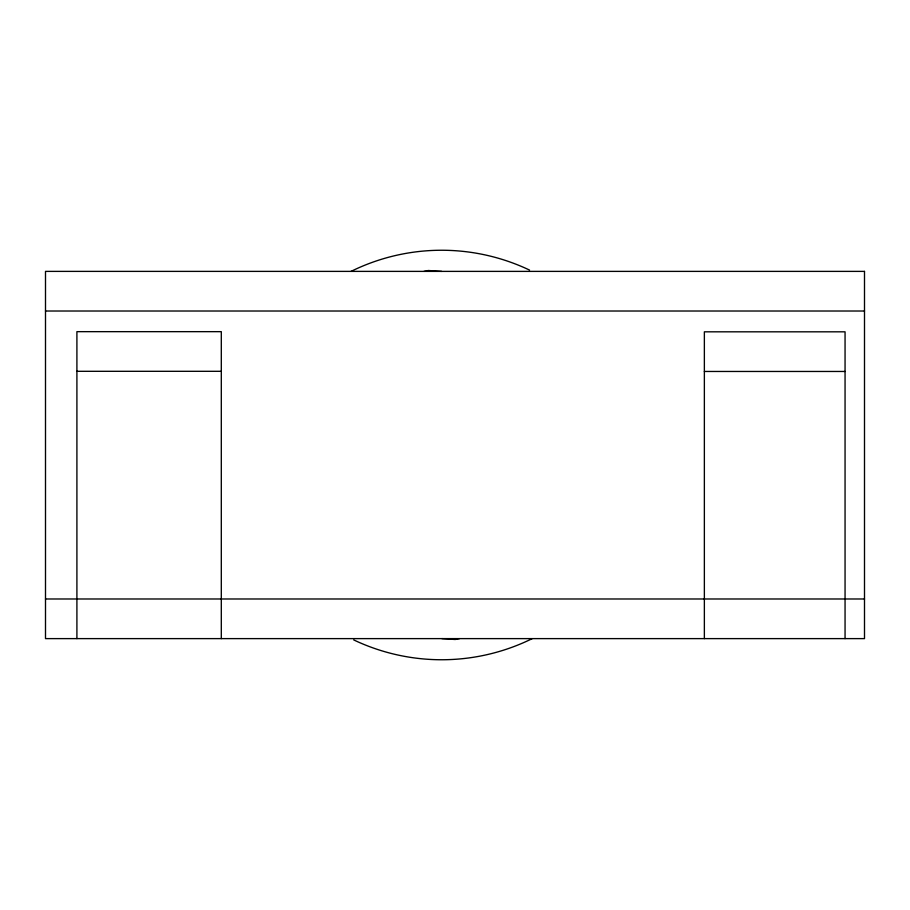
<?xml version="1.0" encoding="UTF-8"?>
<svg xmlns="http://www.w3.org/2000/svg" width="910" height="910" viewBox="0 0 910 910"><rect width="100%" height="100%" fill="white"/><g stroke="black" fill="none" stroke-linecap="round" stroke-linejoin="round"><path stroke-width="1.36" d="M423.958 271.385L428.337 270.509L441.634 271.385M459.55 638.615L455.171 639.491L441.873 638.615M45.5 311.015L864.5 311.015M76.906 371.303L221.301 371.303M704.363 371.462L845.06 371.462M45.5 598.985L864.5 598.985M845.06 638.615L845.06 331.82L704.363 331.82L704.363 638.615M221.301 638.615L221.301 331.661L76.906 331.661L76.906 638.615M532.213 638.627A204.75 204.75 0 0 1 353.717 639.912M351.067 271.373A204.75 204.75 0 0 1 529.563 270.088M864.5 271.385L45.5 271.385L45.5 638.615L864.5 638.615L864.5 271.385"/></g></svg>
